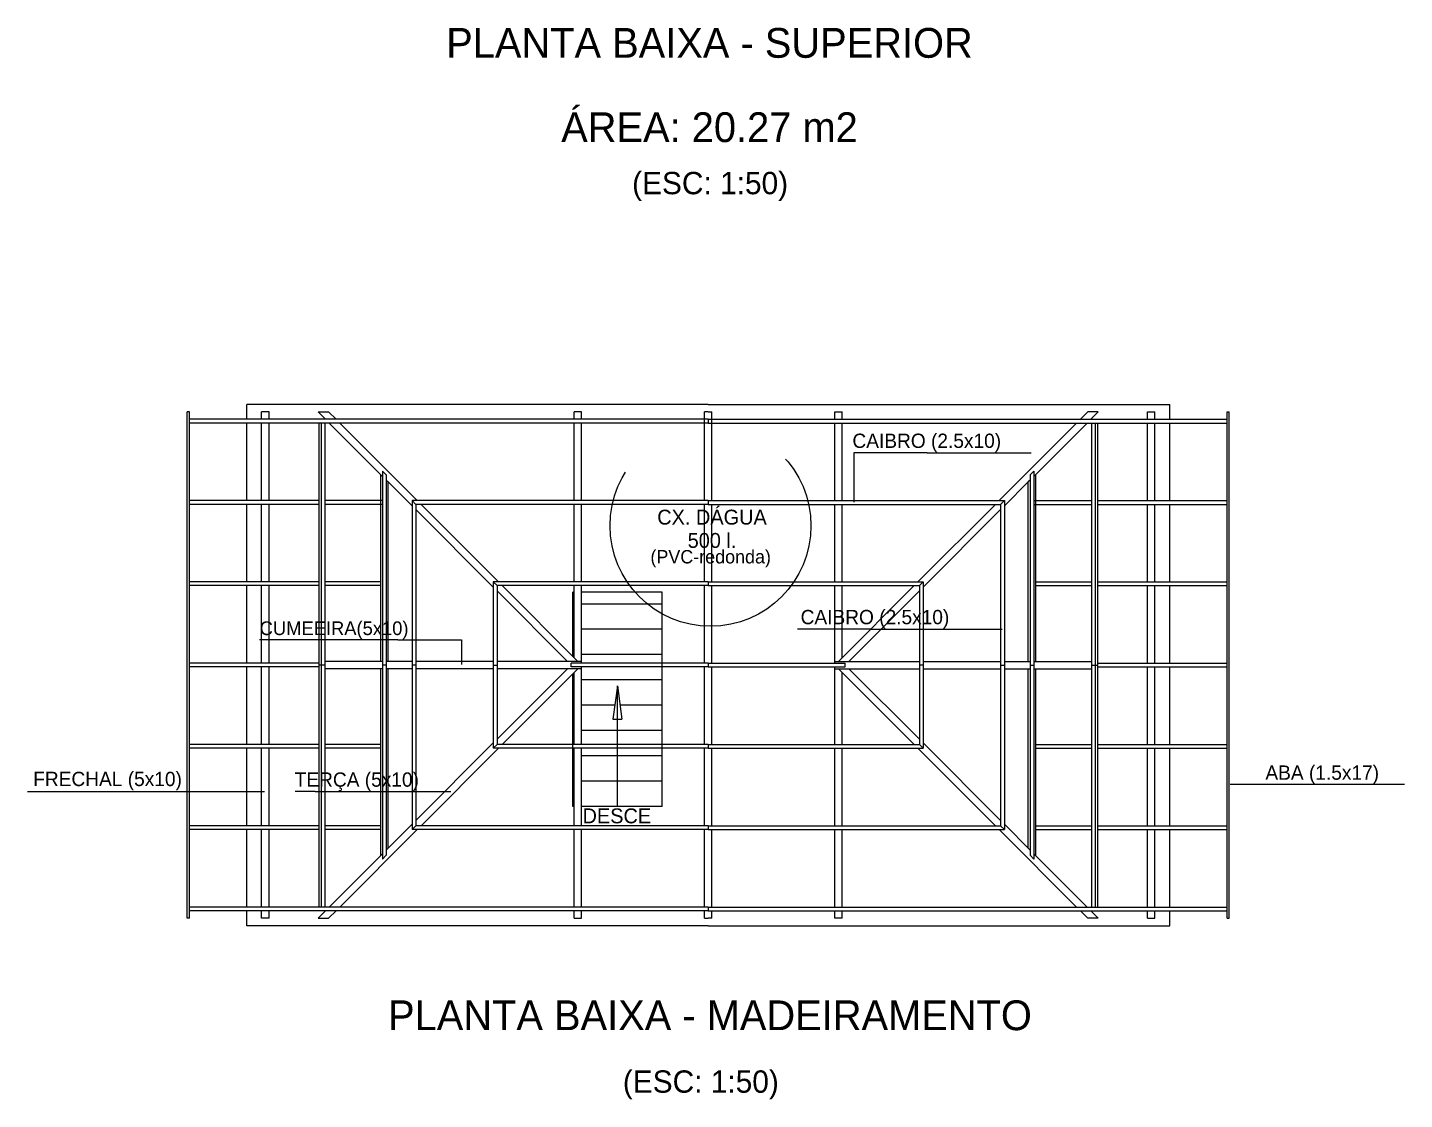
# Model space of a CAD drawing. Extents: x -74 to 202, y -59 to 73.
# Drawn here: x 17.22 to 26.47, y 2.9 to 10.1 of the extents above; entities that cross this region are included whole.
import ezdxf
from ezdxf.enums import TextEntityAlignment as Align

# ---------------------------------------------------------------- set-up
doc = ezdxf.new("R2010")
doc.units = 0
doc.linetypes.add('DASHED2', pattern=[0.375, 0.25, -0.125])
for name, color, linetype in [('TEXTO', 1, 'CONTINUOUS'), ('TEXTO2', 244, 'CONTINUOUS'), ('VISTAL', 30, 'CONTINUOUS')]:
    doc.layers.add(name, color=color, linetype=linetype)

msp = doc.modelspace()

# ---------------------------------------------------------------- linework, layer by layer
at = {"layer": 'VISTAL', "color": 30, "linetype": 'CONTINUOUS'}
for p, q in [((18.29567, 4.11981), (18.29567, 7.51981)), ((18.31067, 7.51981), (18.29567, 7.51981)), ((18.31067, 4.11981), (18.31067, 7.51981)), ((21.79567, 7.56981), (18.69567, 7.56981)), ((18.69567, 7.46981), (18.69567, 7.56981)), ((18.79567, 7.46981), (18.79567, 7.51981)), ((18.84567, 7.51981), (18.79567, 7.51981)), ((18.84567, 7.46981), (18.84567, 7.51981)), ((19.17517, 7.51981), (19.22517, 7.46981)), ((19.17517, 7.51981), (19.24588, 7.51981)), ((19.24588, 7.51981), (19.29588, 7.46981)), ((20.89567, 7.46981), (20.89567, 7.51981)), ((20.94567, 7.51981), (20.89567, 7.51981)), ((20.94567, 7.46981), (20.94567, 7.51981)), ((21.79567, 7.51981), (21.77067, 7.51981)), ((21.77067, 6.92396), (21.77067, 7.51981)), ((21.79567, 7.56981), (24.89567, 7.56981)), ((21.79567, 7.51981), (21.82067, 7.51981)), ((21.82067, 6.92396), (21.82067, 7.51981)), ((22.64567, 7.51981), (22.69567, 7.51981)), ((22.64567, 7.46981), (22.64567, 7.51981)), ((22.69567, 7.46981), (22.69567, 7.51981)), ((24.34547, 7.51981), (24.29547, 7.46981)), ((24.41618, 7.51981), (24.34547, 7.51981)), ((24.41618, 7.51981), (24.36618, 7.46981)), ((24.74567, 7.51981), (24.79567, 7.51981)), ((24.74567, 7.46981), (24.74567, 7.51981)), ((24.79567, 7.46981), (24.79567, 7.51981)), ((24.89567, 7.46981), (24.89567, 7.56981)), ((25.28067, 4.11981), (25.28067, 7.51981)), ((25.28067, 7.51981), (25.29567, 7.51981)), ((25.29567, 4.11981), (25.29567, 7.51981)), ((18.69567, 7.46981), (18.31067, 7.46981)), ((19.25017, 7.44481), (18.31067, 7.44481)), ((21.79567, 7.46981), (18.69567, 7.46981)), ((18.69567, 6.92396), (18.69567, 7.44481)), ((18.79567, 6.92396), (18.79567, 7.44481)), ((18.84567, 6.92396), (18.84567, 7.44481)), ((19.18096, 7.44481), (19.18096, 4.19481)), ((19.19596, 7.44481), (19.19596, 4.19481)), ((19.22096, 7.44481), (19.22096, 4.19481)), ((19.64567, 7.44481), (19.25017, 7.44481)), ((19.25017, 7.44481), (19.60811, 7.08687)), ((19.32088, 7.44481), (19.84173, 6.92396)), ((21.79567, 7.44481), (19.64567, 7.44481)), ((20.89567, 6.92396), (20.89567, 7.44481)), ((20.94567, 6.92396), (20.94567, 7.44481)), ((21.79567, 7.46981), (24.89567, 7.46981)), ((21.79567, 7.46981), (21.79567, 7.44481)), ((21.79567, 7.44481), (23.94567, 7.44481)), ((22.64567, 6.92396), (22.64567, 7.44481)), ((22.69567, 6.92396), (22.69567, 7.44481)), ((24.27047, 7.44481), (23.74962, 6.92396)), ((23.94567, 7.44481), (24.34118, 7.44481)), ((24.34118, 7.44481), (23.98324, 7.08687)), ((24.34118, 7.44481), (25.28067, 7.44481)), ((24.37039, 7.44481), (24.37039, 4.19481)), ((24.39539, 7.44481), (24.39539, 4.19481)), ((24.41039, 7.44481), (24.41039, 4.19481)), ((24.74567, 6.92396), (24.74567, 7.44481)), ((24.79567, 6.92396), (24.79567, 7.44481)), ((24.89567, 7.46981), (25.28067, 7.46981)), ((24.89567, 6.92396), (24.89567, 7.44481)), ((23.26729, 7.24487), (22.77447, 7.24487)), ((22.77447, 7.24487), (22.77447, 6.91273)), ((23.26729, 7.24487), (23.96584, 7.24487)), ((19.60811, 7.12222), (19.60811, 4.51738)), ((19.60811, 7.12222), (19.63311, 7.09722)), ((23.98324, 7.12222), (23.95824, 7.09722)), ((23.98324, 7.12222), (23.98324, 4.51738)), ((19.59567, 5.8448), (19.59567, 7.0993)), ((19.63311, 7.09722), (19.63311, 4.54238)), ((19.63311, 7.06187), (19.64567, 7.0493)), ((19.64567, 5.8448), (19.64567, 7.0493)), ((19.64567, 7.0493), (19.80637, 6.8886)), ((23.94567, 7.0493), (23.78497, 6.8886)), ((23.95824, 7.06187), (23.94567, 7.0493)), ((23.94567, 5.8448), (23.94567, 7.0493)), ((23.95824, 7.09722), (23.95824, 4.54238)), ((23.99567, 5.8448), (23.99567, 7.0993)), ((19.18096, 6.92396), (18.31067, 6.92396)), ((19.18096, 6.89896), (18.31067, 6.89896)), ((18.69567, 6.37813), (18.69567, 6.89896)), ((18.79567, 6.37813), (18.79567, 6.89896)), ((18.84567, 6.37813), (18.84567, 6.89896)), ((19.60811, 6.92396), (19.22096, 6.92396)), ((19.60811, 6.89896), (19.22096, 6.89896)), ((21.79567, 6.92396), (19.80637, 6.92396)), ((19.80637, 6.92396), (19.83137, 6.89896)), ((19.80637, 6.92396), (19.80637, 4.71564)), ((21.79567, 6.89896), (19.83137, 6.89896)), ((19.83137, 6.89896), (19.83137, 4.74064)), ((19.83137, 6.8636), (20.3522, 6.34277)), ((19.86673, 6.89896), (20.38756, 6.37813)), ((20.89567, 6.37813), (20.89567, 6.89896)), ((20.94567, 6.37813), (20.94567, 6.89896)), ((21.77067, 6.37813), (21.77067, 6.89896)), ((21.79567, 6.92396), (23.78497, 6.92396)), ((21.79567, 6.92396), (21.79567, 6.89896)), ((21.79567, 6.89896), (23.75997, 6.89896)), ((21.82067, 6.37813), (21.82067, 6.89896)), ((22.64567, 6.37813), (22.64567, 6.89896)), ((22.69567, 6.37813), (22.69567, 6.89896)), ((23.72462, 6.89896), (23.20379, 6.37813)), ((23.75997, 6.8636), (23.23914, 6.34277)), ((23.78497, 6.92396), (23.75997, 6.89896)), ((23.75997, 6.89896), (23.75997, 4.74064)), ((23.78497, 6.92396), (23.78497, 4.71564)), ((23.98324, 6.92396), (24.37039, 6.92396)), ((23.98324, 6.89896), (24.37039, 6.89896)), ((24.41039, 6.92396), (25.28067, 6.92396)), ((24.41039, 6.89896), (25.28067, 6.89896)), ((24.74567, 6.37813), (24.74567, 6.89896)), ((24.79567, 6.37813), (24.79567, 6.89896)), ((24.89567, 6.37813), (24.89567, 6.89896)), ((19.18096, 6.37813), (18.31067, 6.37813)), ((19.18096, 6.35313), (18.31067, 6.35313)), ((18.69567, 5.83264), (18.69567, 6.35313)), ((18.79567, 5.83264), (18.79567, 6.35313)), ((18.84567, 5.83264), (18.84567, 6.35313)), ((19.59567, 6.37813), (19.22096, 6.37813)), ((19.59567, 6.35313), (19.22096, 6.35313)), ((21.79567, 6.37813), (20.3522, 6.37813)), ((20.3522, 6.37813), (20.3522, 5.26147)), ((20.3522, 6.37813), (20.3772, 6.35313)), ((21.79567, 6.35313), (20.3772, 6.35313)), ((20.3772, 6.35313), (20.3772, 5.28647)), ((20.3772, 6.31777), (20.85018, 5.8448)), ((20.41256, 6.35313), (20.92089, 5.8448)), ((20.89567, 6.30981), (20.88567, 6.30981)), ((20.88567, 5.88002), (20.88567, 6.30981)), ((20.89567, 5.87002), (20.89567, 6.35313)), ((20.94567, 5.8323), (20.94567, 6.35313)), ((21.48567, 6.30981), (20.94567, 6.30981)), ((21.48567, 4.86981), (21.48567, 6.30981)), ((21.77067, 5.8323), (21.77067, 6.35313)), ((21.79567, 6.37813), (23.23914, 6.37813)), ((21.79567, 6.37813), (21.79567, 6.35313)), ((21.79567, 6.35313), (23.21414, 6.35313)), ((21.82067, 5.8323), (21.82067, 6.35313)), ((22.64567, 5.8323), (22.64567, 6.35313)), ((23.17879, 6.35313), (22.67046, 5.8448)), ((22.69567, 5.87002), (22.69567, 6.35313)), ((23.21414, 6.31777), (22.74117, 5.8448)), ((23.23914, 6.37813), (23.21414, 6.35313)), ((23.21414, 6.35313), (23.21414, 5.28647)), ((23.23914, 6.37813), (23.23914, 5.26147)), ((23.99567, 6.37813), (24.37039, 6.37813)), ((23.99567, 6.35313), (24.37039, 6.35313)), ((24.41039, 6.37813), (25.28067, 6.37813)), ((24.41039, 6.35313), (25.28067, 6.35313)), ((24.74567, 5.83264), (24.74567, 6.35313)), ((24.79567, 5.83264), (24.79567, 6.35313)), ((24.89567, 5.83264), (24.89567, 6.35313)), ((20.89567, 6.22981), (20.88567, 6.22981)), ((21.48567, 6.22981), (20.94567, 6.22981)), ((20.89567, 6.05981), (20.88567, 6.05981)), ((21.48567, 6.05981), (20.94567, 6.05981)), ((22.88787, 6.06119), (22.39505, 6.06119)), ((22.88787, 6.06119), (23.76926, 6.06119)), ((19.70994, 5.98858), (18.7814, 5.98858)), ((19.70994, 5.98858), (20.13929, 5.98858)), ((20.13929, 5.98858), (20.13929, 5.82305)), ((19.18096, 5.83264), (18.31067, 5.83264)), ((19.60811, 5.8448), (19.22096, 5.8448)), ((19.80637, 5.8448), (19.63311, 5.8448)), ((20.3522, 5.8448), (19.83001, 5.8448)), ((20.94567, 5.8448), (20.3772, 5.8448)), ((21.79567, 5.8323), (20.87567, 5.8323)), ((20.87567, 5.8073), (20.87567, 5.8323)), ((20.89567, 5.88981), (20.88567, 5.88981)), ((21.48567, 5.88981), (20.94567, 5.88981)), ((21.79567, 5.8323), (22.71567, 5.8323)), ((21.79567, 5.8323), (21.79567, 5.8073)), ((22.64567, 5.8448), (23.21414, 5.8448)), ((22.71567, 5.8073), (22.71567, 5.8323)), ((23.23914, 5.8448), (23.76133, 5.8448)), ((23.78497, 5.8448), (23.95824, 5.8448)), ((23.98324, 5.8448), (24.37039, 5.8448)), ((24.41039, 5.83264), (25.28067, 5.83264)), ((19.18096, 5.80764), (18.31067, 5.80764)), ((18.69567, 5.28647), (18.69567, 5.80764)), ((18.79567, 5.28647), (18.79567, 5.80764)), ((18.84567, 5.28647), (18.84567, 5.80764)), ((19.22096, 5.8198), (19.18096, 5.8198)), ((19.60811, 5.7948), (19.22096, 5.7948)), ((19.59567, 4.54032), (19.59567, 5.7948)), ((19.63311, 5.8198), (19.60811, 5.8198)), ((19.80637, 5.7948), (19.63311, 5.7948)), ((19.64567, 4.59032), (19.64567, 5.7948)), ((19.83123, 5.8198), (19.80623, 5.8198)), ((20.3522, 5.7948), (19.83137, 5.7948)), ((20.3522, 5.8198), (20.3772, 5.8198)), ((20.94567, 5.7948), (20.3772, 5.7948)), ((20.3772, 5.32185), (20.85016, 5.7948)), ((20.41254, 5.28647), (20.92087, 5.7948)), ((21.79567, 5.8073), (20.87567, 5.8073)), ((20.88567, 4.86981), (20.88567, 5.7596)), ((20.89567, 5.28647), (20.89567, 5.7696)), ((20.94567, 5.28647), (20.94567, 5.8073)), ((21.77067, 5.28647), (21.77067, 5.8073)), ((21.79567, 5.8073), (22.71567, 5.8073)), ((21.82067, 5.28647), (21.82067, 5.8073)), ((22.64567, 5.28647), (22.64567, 5.8073)), ((22.64567, 5.7948), (23.21414, 5.7948)), ((23.17881, 5.28647), (22.67048, 5.7948)), ((22.69567, 5.28647), (22.69567, 5.7696)), ((23.21414, 5.32185), (22.74119, 5.7948)), ((23.23914, 5.8198), (23.21414, 5.8198)), ((23.23914, 5.7948), (23.75997, 5.7948)), ((23.76011, 5.8198), (23.78511, 5.8198)), ((23.78497, 5.7948), (23.95824, 5.7948)), ((23.94567, 4.59032), (23.94567, 5.7948)), ((23.95824, 5.8198), (23.98324, 5.8198)), ((23.98324, 5.7948), (24.37039, 5.7948)), ((23.99567, 4.54032), (23.99567, 5.7948)), ((24.37039, 5.8198), (24.41039, 5.8198)), ((24.41039, 5.80764), (25.28067, 5.80764)), ((24.74567, 5.28647), (24.74567, 5.80764)), ((24.79567, 5.28647), (24.79567, 5.80764)), ((24.89567, 5.28647), (24.89567, 5.80764)), ((20.89567, 5.71981), (20.88567, 5.71981)), ((21.48567, 5.71981), (20.94567, 5.71981)), ((21.18567, 5.67987), (21.15523, 5.45576)), ((21.18567, 4.86981), (21.18567, 5.67987)), ((21.18567, 5.67987), (21.21612, 5.45576)), ((20.89567, 5.54981), (20.88567, 5.54981)), ((21.168, 5.54981), (20.94567, 5.54981)), ((21.48567, 5.54981), (21.20334, 5.54981)), ((20.89567, 5.37981), (20.88567, 5.37981)), ((21.48567, 5.37981), (20.94567, 5.37981)), ((21.15523, 5.45576), (21.21569, 5.45576)), ((19.18096, 5.28647), (18.31067, 5.28647)), ((19.59567, 5.28647), (19.22096, 5.28647)), ((19.83137, 4.77602), (20.3522, 5.29685)), ((20.3522, 5.26147), (20.3772, 5.28647)), ((21.79567, 5.28647), (20.3772, 5.28647)), ((21.79567, 5.28647), (23.21414, 5.28647)), ((21.79567, 5.28647), (21.79567, 5.26147)), ((23.23914, 5.26147), (23.21414, 5.28647)), ((23.75997, 4.77602), (23.23914, 5.29685)), ((23.99567, 5.28647), (24.37039, 5.28647)), ((24.41039, 5.28647), (25.28067, 5.28647)), ((19.18096, 5.26147), (18.31067, 5.26147)), ((18.69567, 4.74064), (18.69567, 5.26147)), ((18.79567, 4.74064), (18.79567, 5.26147)), ((18.84567, 4.74064), (18.84567, 5.26147)), ((19.59567, 5.26147), (19.22096, 5.26147)), ((19.86671, 4.74064), (20.38754, 5.26147)), ((21.79567, 5.26147), (20.3522, 5.26147)), ((20.89567, 5.20981), (20.88567, 5.20981)), ((20.89567, 4.74064), (20.89567, 5.26147)), ((20.94567, 4.74064), (20.94567, 5.26147)), ((21.48567, 5.20981), (20.94567, 5.20981)), ((21.77067, 4.74064), (21.77067, 5.26147)), ((21.79567, 5.26147), (23.23914, 5.26147)), ((21.82067, 4.74064), (21.82067, 5.26147)), ((22.64567, 4.74064), (22.64567, 5.26147)), ((22.69567, 4.74064), (22.69567, 5.26147)), ((23.72464, 4.74064), (23.20381, 5.26147)), ((23.99567, 5.26147), (24.37039, 5.26147)), ((24.41039, 5.26147), (25.28067, 5.26147)), ((24.74567, 4.74064), (24.74567, 5.26147)), ((24.79567, 4.74064), (24.79567, 5.26147)), ((24.89567, 4.74064), (24.89567, 5.26147)), ((20.89567, 5.03981), (20.88567, 5.03981)), ((21.48567, 5.03981), (20.94567, 5.03981)), ((25.30114, 5.01943), (26.47245, 5.01943)), ((17.22369, 4.97022), (18.8157, 4.97022)), ((19.15629, 4.97034), (19.0208, 4.97034)), ((19.15629, 4.97034), (19.60106, 4.97034)), ((19.60106, 4.97034), (20.06605, 4.97034)), ((20.89567, 4.86981), (20.88567, 4.86981)), ((21.48567, 4.86981), (20.94567, 4.86981)), ((19.18096, 4.74064), (18.31067, 4.74064)), ((19.59567, 4.74064), (19.22096, 4.74064)), ((19.63311, 4.57775), (19.80637, 4.75102)), ((19.80637, 4.71564), (19.83137, 4.74064)), ((21.79567, 4.74064), (19.83137, 4.74064)), ((21.79567, 4.74064), (23.75997, 4.74064)), ((21.79567, 4.74064), (21.79567, 4.71564)), ((23.78497, 4.71564), (23.75997, 4.74064)), ((23.95824, 4.57775), (23.78497, 4.75102)), ((23.99567, 4.74064), (24.37039, 4.74064)), ((24.41039, 4.74064), (25.28067, 4.74064)), ((19.18096, 4.71564), (18.31067, 4.71564)), ((18.69567, 4.19481), (18.69567, 4.71564)), ((18.79567, 4.19481), (18.79567, 4.71564)), ((18.84567, 4.19481), (18.84567, 4.71564)), ((19.59567, 4.71564), (19.22096, 4.71564)), ((19.32088, 4.19481), (19.84171, 4.71564)), ((21.79567, 4.71564), (19.80637, 4.71564)), ((20.89567, 4.19481), (20.89567, 4.71564)), ((20.94567, 4.19481), (20.94567, 4.71564)), ((21.77067, 4.19481), (21.77067, 4.71564)), ((21.79567, 4.71564), (23.78497, 4.71564)), ((21.82067, 4.19481), (21.82067, 4.71564)), ((22.64567, 4.19481), (22.64567, 4.71564)), ((22.69567, 4.19481), (22.69567, 4.71564)), ((24.27047, 4.19481), (23.74964, 4.71564)), ((23.99567, 4.71564), (24.37039, 4.71564)), ((24.41039, 4.71564), (25.28067, 4.71564)), ((24.74567, 4.19481), (24.74567, 4.71564)), ((24.79567, 4.19481), (24.79567, 4.71564)), ((24.89567, 4.19481), (24.89567, 4.71564)), ((19.25017, 4.19481), (19.60811, 4.55275)), ((19.60811, 4.51738), (19.63311, 4.54238)), ((23.98324, 4.51738), (23.95824, 4.54238)), ((24.34118, 4.19481), (23.98324, 4.55275)), ((21.79567, 4.19481), (18.31067, 4.19481)), ((18.69567, 4.16981), (18.31067, 4.16981)), ((21.79567, 4.16981), (18.69567, 4.16981)), ((18.69567, 4.06981), (18.69567, 4.16981)), ((18.79567, 4.11981), (18.79567, 4.16981)), ((18.84567, 4.11981), (18.84567, 4.16981)), ((19.17517, 4.11981), (19.22517, 4.16981)), ((19.24588, 4.11981), (19.29588, 4.16981)), ((20.89567, 4.11981), (20.89567, 4.16981)), ((20.94567, 4.11981), (20.94567, 4.16981)), ((21.77067, 4.11981), (21.77067, 4.16981)), ((21.79567, 4.19481), (25.28067, 4.19481)), ((21.79567, 4.19481), (21.79567, 4.16981)), ((21.79567, 4.16981), (24.89567, 4.16981)), ((21.82067, 4.11981), (21.82067, 4.16981)), ((22.64567, 4.11981), (22.64567, 4.16981)), ((22.69567, 4.11981), (22.69567, 4.16981)), ((24.34547, 4.11981), (24.29547, 4.16981)), ((24.41618, 4.11981), (24.36618, 4.16981)), ((24.74567, 4.11981), (24.74567, 4.16981)), ((24.79567, 4.11981), (24.79567, 4.16981)), ((24.89567, 4.16981), (25.28067, 4.16981)), ((24.89567, 4.06981), (24.89567, 4.16981)), ((18.31067, 4.11981), (18.29567, 4.11981)), ((21.79567, 4.06981), (18.69567, 4.06981)), ((18.84567, 4.11981), (18.79567, 4.11981)), ((19.17517, 4.11981), (19.24588, 4.11981)), ((20.89567, 4.11981), (20.94567, 4.11981)), ((21.77067, 4.11981), (21.79567, 4.11981)), ((21.82067, 4.11981), (21.79567, 4.11981)), ((21.79567, 4.06981), (24.89567, 4.06981)), ((22.69567, 4.11981), (22.64567, 4.11981)), ((24.41618, 4.11981), (24.34547, 4.11981)), ((24.74567, 4.11981), (24.79567, 4.11981)), ((25.28067, 4.11981), (25.29567, 4.11981))]:
    msp.add_line(p, q, dxfattribs=at)
at = {"layer": 'VISTAL', "color": 30, "linetype": 'DASHED2', "ltscale": 10}
msp.add_circle((21.81112, 6.75552), 0.675, dxfattribs=at)

# ---------------------------------------------------------------- texts
at = {"layer": 'TEXTO', "color": 1, "linetype": 'CONTINUOUS'}
for s, height, p in [('PLANTA BAIXA - SUPERIOR', 0.2, (21.80432, 9.99762)), ('ÁREA: 20.27 m2', 0.2, (21.80432, 9.45613)), ('(ESC: 1:50)', 0.15, (21.80859, 9.03766)), ('PLANTA BAIXA - MADEIRAMENTO', 0.2, (21.8076, 3.46832)), ('(ESC: 1:50)', 0.15, (21.74622, 3.00455))]:
    msp.add_text(s, height=height, dxfattribs=at).set_placement(p, align=Align.MIDDLE)
at = {"layer": 'TEXTO2', "color": 244, "linetype": 'CONTINUOUS'}
for s, height, p in [('CAIBRO (2.5x10)', 0.096, (22.76444, 7.27777)), ('CUMEEIRA(5x10)', 0.09216, (18.78289, 6.02094)), ('CAIBRO (2.5x10)', 0.096, (22.41644, 6.09409)), ('FRECHAL (5x10)', 0.096, (17.26191, 5.00709)), ('TERÇA (5x10)', 0.096, (19.01816, 5.00294)), ('ABA (1.5x17)', 0.096, (25.53833, 5.04968))]:
    msp.add_text(s, height=height, dxfattribs=at).set_placement(p)
for s, height, p in [('CX. DÁGUA', 0.1, (21.82127, 6.82534)), ('500 l.', 0.1, (21.82127, 6.65867)), ('(PVC-redonda)', 0.09, (21.8123, 6.53602)), ('DESCE', 0.1, (21.18203, 4.80724))]:
    msp.add_text(s, height=height, dxfattribs=at).set_placement(p, align=Align.MIDDLE)

doc.saveas('drawing.dxf')
